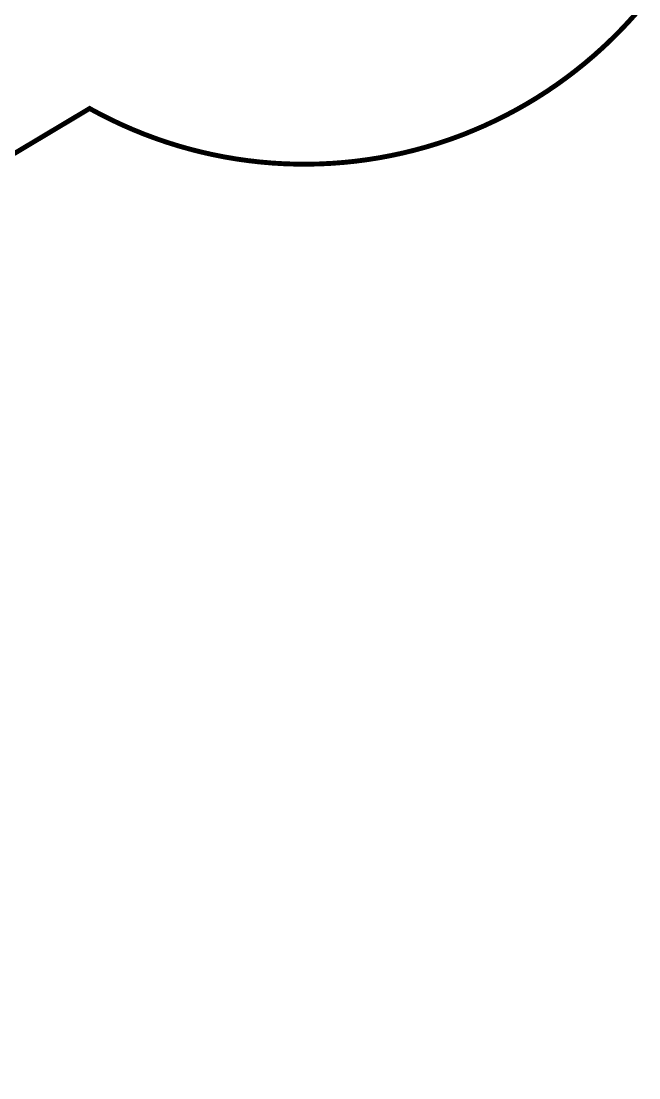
# Model space of a CAD drawing. Extents: x 0 to 529, y 0 to 485.
# Drawn here: x 367.5 to 409.5, y 1.4 to 73.4 of the extents above; entities that cross this region are included whole.
import ezdxf

# ---------------------------------------------------------------- set-up
doc = ezdxf.new("R2010")
doc.units = 0
doc.layers.get('0').update_dxf_attribs({"linetype": 'CONTINUOUS'})

msp = doc.modelspace()

# ---------------------------------------------------------------- linework, layer by layer
at = {"color": 0, "const_width": 0.3333}
msp.add_lwpolyline([(409.367, 73.9789), (408.825, 73.3738), (408.268, 72.7835), (407.694, 72.2086), (407.106, 71.6492), (406.501, 71.1058), (405.883, 70.5787), (405.25, 70.0682), (404.603, 69.5747), (403.942, 69.0985), (403.267, 68.6396), (402.579, 68.1989), (401.878, 67.7763), (401.165, 67.3722), (400.439, 66.9872), (399.701, 66.6213), (398.953, 66.275), (398.192, 65.9485), (397.615, 65.7161), (397.421, 65.6422), (397.226, 65.5685), (396.642, 65.3575), (395.857, 65.095), (395.067, 64.855), (394.272, 64.6372), (393.475, 64.4418), (392.674, 64.2686), (391.869, 64.1176), (391.063, 63.9889), (390.254, 63.8824), (389.443, 63.7979), (388.632, 63.7356), (387.819, 63.6953), (387.007, 63.6771), (386.194, 63.6808), (385.383, 63.7065), (384.572, 63.7542), (383.764, 63.8238), (382.957, 63.9151), (382.153, 64.0285), (381.351, 64.1635), (380.553, 64.3204), (379.758, 64.4989), (378.969, 64.6992), (378.183, 64.9211), (377.404, 65.1647), (376.631, 65.4299), (375.862, 65.7167), (375.1, 66.025), (374.346, 66.3549), (373.599, 66.7061), (372.86, 67.0789), (372.311, 67.3719), (372.131, 67.4729), (261.868, 1.5869)], dxfattribs=at)
at = {"color": 0}
msp.add_lwpolyline([(409.367, 73.9789), (408.825, 73.3738), (408.268, 72.7835), (407.694, 72.2086), (407.106, 71.6492), (406.501, 71.1058), (405.883, 70.5787), (405.25, 70.0682), (404.603, 69.5747), (403.942, 69.0985), (403.267, 68.6396), (402.579, 68.1989), (401.878, 67.7763), (401.165, 67.3722), (400.439, 66.9872), (399.701, 66.6213), (398.953, 66.275), (398.192, 65.9485), (397.615, 65.7161), (397.421, 65.6422), (397.226, 65.5685), (396.642, 65.3575), (395.857, 65.095), (395.067, 64.855), (394.272, 64.6372), (393.475, 64.4418), (392.674, 64.2686), (391.869, 64.1176), (391.063, 63.9889), (390.254, 63.8824), (389.443, 63.7979), (388.632, 63.7356), (387.819, 63.6953), (387.007, 63.6771), (386.194, 63.6808), (385.383, 63.7065), (384.572, 63.7542), (383.764, 63.8238), (382.957, 63.9151), (382.153, 64.0285), (381.351, 64.1635), (380.553, 64.3204), (379.758, 64.4989), (378.969, 64.6992), (378.183, 64.9211), (377.404, 65.1647), (376.631, 65.4299), (375.862, 65.7167), (375.1, 66.025), (374.346, 66.3549), (373.599, 66.7061), (372.86, 67.0789), (372.311, 67.3719), (372.131, 67.4729), (261.868, 1.5869)], dxfattribs=at)

doc.saveas('drawing.dxf')
